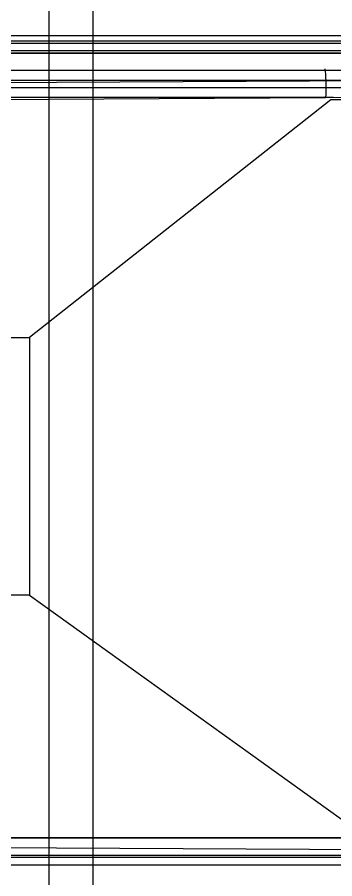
# Model space of a CAD drawing. Header units: millimetres. Extents: x -5841 to 140562, y 1006 to 102310.
# Drawn here: x 97370 to 97507.2, y 16174.2 to 16546 of the extents above; entities that cross this region are included whole.
import ezdxf

# ---------------------------------------------------------------- set-up
doc = ezdxf.new("R2010")
doc.units = ezdxf.units.MM
doc.header["$LTSCALE"] = 10
doc.layers.add('PDF18_1-Cab-01', color=7, linetype='Continuous', true_color=0x545454)
doc.layers.add('PDF18_1-Cab_2D-01', color=7, linetype='Continuous', true_color=0x545454)
doc.layers.add('PDF18_1-EeAa_3D-01', color=7, linetype='Continuous')

msp = doc.modelspace()

# ---------------------------------------------------------------- linework, layer by layer
at = {"layer": 'PDF18_1-Cab-01', "lineweight": 25}
for points in [[(97383.78219, 15364.26682), (97383.78219, 17529.56199), (97083.22314, 17529.56199), (97083.22314, 15364.26682)], [(97402.83171, 15916.70283), (97402.83171, 16978.18429), (97083.22314, 16978.18429), (97083.22314, 15916.70283)]]:
    msp.add_lwpolyline(points, close=True, dxfattribs=at)
at = {"layer": 'PDF18_1-Cab_2D-01', "lineweight": 25}
for points in [[(97083.22314, 15364.26682), (97383.78219, 15364.26682), (97383.78219, 17529.56199), (97083.22314, 17529.56199)], [(97083.22314, 15916.70283), (97402.83171, 15916.70283), (97402.83171, 16978.18429), (97083.22314, 16978.18429)]]:
    msp.add_lwpolyline(points, close=True, dxfattribs=at)
at = {"layer": 'PDF18_1-EeAa_3D-01', "lineweight": 25}
for points in [[(97593.32689, 16537.92877), (97173.17919, 16537.92877), (97173.17919, 16164.34656), (97593.32689, 16164.34656)], [(97375.31574, 16296.63488), (97236.67759, 16296.63488), (97236.67759, 16407.75707), (97375.31574, 16407.75707)]]:
    msp.add_lwpolyline(points, close=True, dxfattribs=at)
for points in [[(97580.62721, 16534.75385), (97185.87887, 16534.75385), (97184.82057, 16534.75385), (97183.76226, 16534.75385), (97182.70395, 16534.75385), (97181.64565, 16535.81216), (97179.52903, 16535.81216), (97177.41242, 16536.87046), (97175.29581, 16537.92877), (97173.17919, 16537.92877), (97174.2375, 16535.81216), (97175.29581, 16534.75385), (97175.29581, 16532.63724), (97176.35411, 16531.57893), (97177.41242, 16530.52062), (97177.41242, 16529.46232), (97177.41242, 16528.40401), (97177.41242, 16174.92963), (97177.41242, 16173.87132)], [(97181.64565, 16535.81216), (97584.86044, 16535.81216)], [(97576.39398, 16530.52062), (97574.27737, 16530.52062), (97574.27737, 16531.57893), (97192.22871, 16531.57893), (97192.22871, 16530.52062), (97190.1121, 16530.52062), (97185.87887, 16534.75385)], [(97564.75261, 16526.2874), (97570.04414, 16526.2874), (97574.27737, 16530.52062), (97192.22871, 16530.52062), (97196.46194, 16526.2874), (97201.75347, 16526.2874)], [(97192.22871, 16530.52062), (97574.27737, 16530.52062)], [(97199.63686, 16529.46232), (97209.16162, 16523.11248), (97505.48745, 16523.11248), (97557.34447, 16523.11248), (97566.86923, 16529.46232)], [(97207.045, 16526.2874), (97216.56976, 16517.82094), (97359.44114, 16517.82094), (97550.99463, 16518.87925), (97559.46108, 16526.2874)], [(97505.48745, 16523.11248), (97505.48745, 16523.11248)], [(97211.27823, 16518.87925), (97506.54575, 16518.87925), (97556.28616, 16518.87925)], [(97216.56976, 16515.70433), (97359.44114, 16515.70433), (97550.99463, 16515.70433)], [(97236.67759, 16407.75707), (97217.62807, 16422.57336), (97216.56976, 16511.47111), (97506.54575, 16511.47111)], [(97359.44114, 16191.86253), (97550.99463, 16191.86253), (97550.99463, 16511.47111), (97359.44114, 16510.4128)], [(97375.31574, 16296.63488), (97521.36204, 16191.86253), (97550.99463, 16191.86253), (97550.99463, 16510.4128), (97505.48745, 16510.4128), (97375.31574, 16407.75707)], [(97505.48745, 16510.4128), (97505.48745, 16510.4128)], [(97506.54575, 16511.47111), (97506.54575, 16511.47111)], [(97375.31574, 16407.75707), (97375.31574, 16407.75707)], [(97521.36204, 16191.86253), (97216.56976, 16191.86253), (97217.62807, 16282.87689), (97236.67759, 16296.63488)], [(97375.31574, 16296.63488), (97375.31574, 16296.63488)], [(97207.045, 16177.04624), (97216.56976, 16184.45439), (97359.44114, 16184.45439), (97550.99463, 16184.45439), (97550.99463, 16185.51269), (97550.99463, 16187.62931), (97550.99463, 16189.74592), (97550.99463, 16191.86253), (97555.22785, 16191.86253), (97558.40277, 16191.86253), (97560.51939, 16191.86253)], [(97550.99463, 16186.571), (97359.44114, 16187.62931), (97216.56976, 16186.571)], [(97556.28616, 16183.39608), (97521.36204, 16183.39608), (97211.27823, 16183.39608)], [(97199.63686, 16172.81301), (97209.16162, 16180.22116), (97521.36204, 16180.22116), (97557.34447, 16180.22116), (97566.86923, 16172.81301)]]:
    msp.add_lwpolyline(points, dxfattribs=at)
for points in [[(97503.48407, 16512.26864), (97503.45336, 16518.32365), (97503.23421, 16523.22148), (97502.97011, 16523.75486)], [(97503.0703, 16511.66194), (97503.34064, 16511.876), (97503.47549, 16512.08952), (97503.47473, 16512.30229)]]:
    msp.add_open_spline(points, degree=3, dxfattribs=at)

doc.saveas('drawing.dxf')
